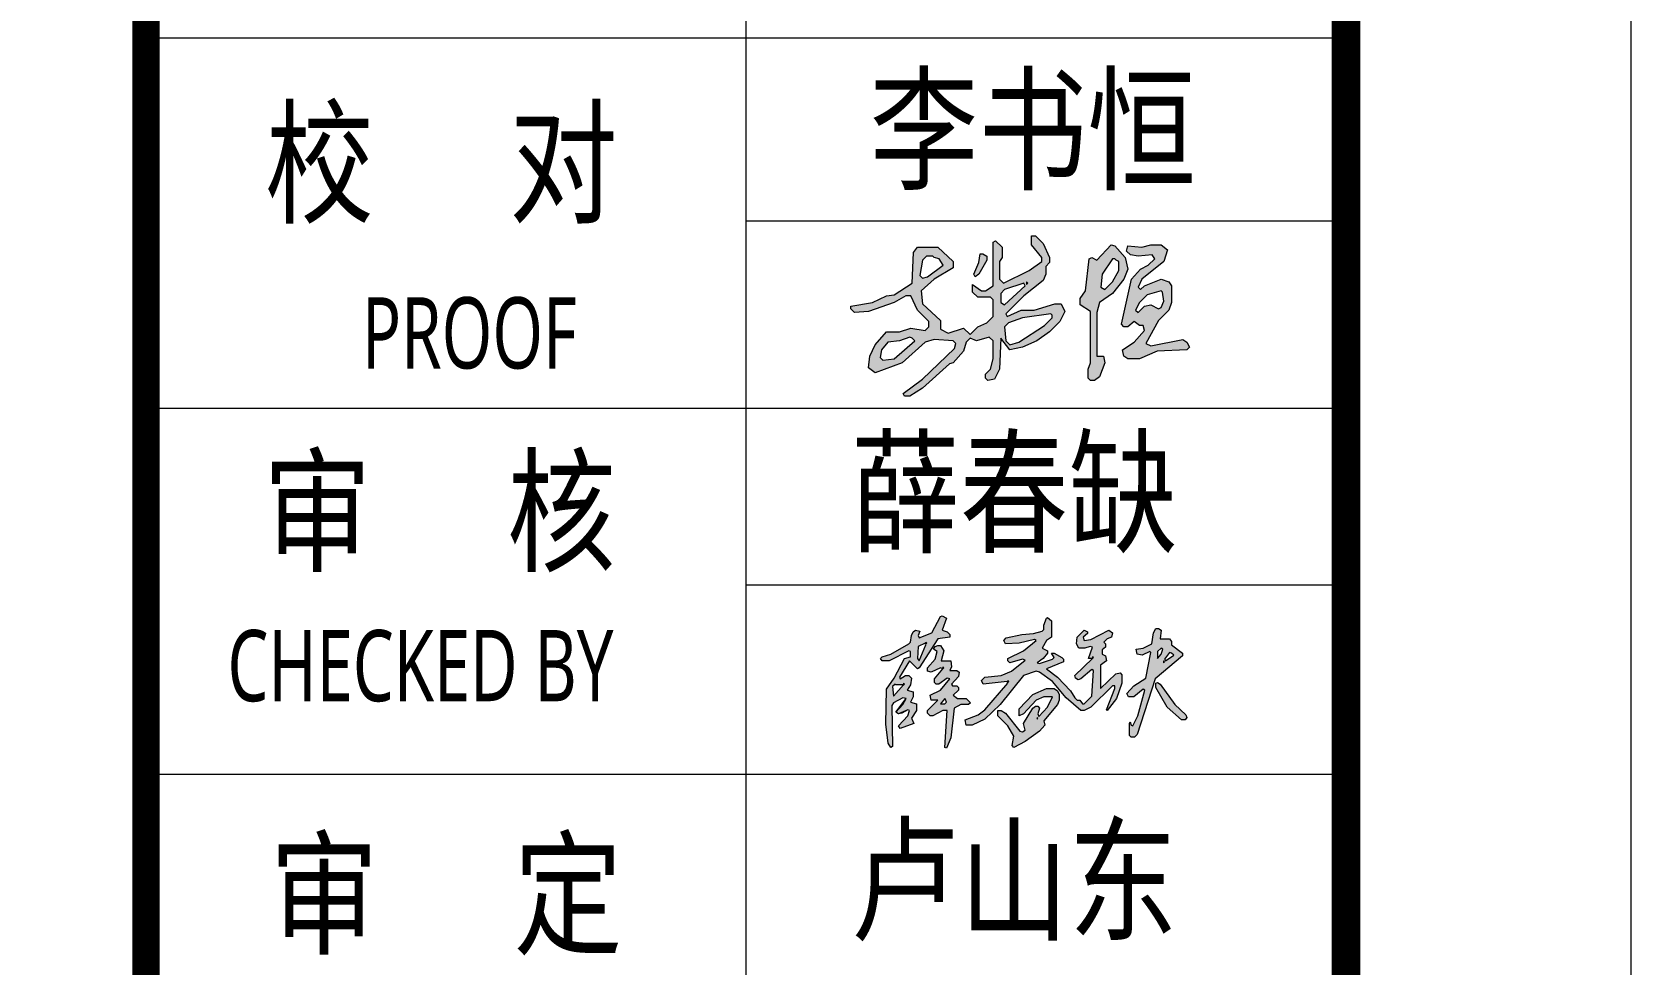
# Model space of a CAD drawing. Header units: inches. Extents: x -3272461 to -2504170, y 403793 to 1071042.
# Drawn here: x -2949116 to -2940702, y 721081 to 725988 of the extents above; entities that cross this region are included whole.
import ezdxf
from ezdxf.enums import TextEntityAlignment as Align

# ---------------------------------------------------------------- set-up
doc = ezdxf.new("R2010")
doc.units = ezdxf.units.IN
doc.header["$LTSCALE"] = 1000
doc.header["$MEASUREMENT"] = 0
doc.layers.get('0').update_dxf_attribs({"lineweight": 18})
doc.layers.add('0-TK', color=4, linetype='Continuous', lineweight=18)
doc.layers.add('PUB_TITLE', color=153, linetype='Continuous', lineweight=18)
doc.styles.add('-黑体', font='', dxfattribs={"width": 0.7})
doc.styles.get('-黑体').set_extended_font_data('微软雅黑')

msp = doc.modelspace()

# ---------------------------------------------------------------- hatches: boundary and pattern name
at = {"linetype": 'Continuous'}
h = msp.add_hatch(color=256, dxfattribs=at)
h.paths.add_polyline_path([(-2944484, 724375.3), (-2944497.5, 724382), (-2944551.5, 724361.8), (-2944612.2, 724355), (-2944646, 724314.5), (-2944652.7, 724274), (-2944639.2, 724260.5), (-2944578.5, 724267.3), (-2944470.5, 724361.8)], flags=0)
h.paths.add_polyline_path([(-2943748.2, 724496.8), (-2943755, 724503.5), (-2943903.5, 724483.3), (-2943977.7, 724456.3), (-2943998, 724436), (-2943991.2, 724361.8), (-2943971, 724341.5), (-2943923.7, 724355), (-2943788.7, 724442.8), (-2943748.2, 724483.3)], flags=0)
h.paths.add_polyline_path([(-2943167.7, 724618.3), (-2943174.5, 724625), (-2943248.7, 724604.8), (-2943289.2, 724564.3), (-2943309.5, 724523.8), (-2943296, 724510.3), (-2943262.2, 724544), (-2943228.5, 724550.8), (-2943188, 724530.5), (-2943174.5, 724537.3), (-2943161, 724571)], flags=0)
h.paths.add_polyline_path([(-2943890, 724652), (-2943896.7, 724665.5), (-2943998, 724631.8), (-2944018.2, 724611.5), (-2944018.2, 724564.3), (-2943998, 724550.8)], flags=0)
h.paths.add_polyline_path([(-2943876.5, 724665.5), (-2943883.2, 724672.3), (-2943883.2, 724658.8)], flags=0)
h.paths.add_polyline_path([(-2943410.7, 724787), (-2943417.5, 724793.8), (-2943431, 724793.8), (-2943485, 724712.8), (-2943491.7, 724645.3), (-2943471.5, 724631.8), (-2943431, 724672.3), (-2943397.2, 724733), (-2943397.2, 724780.3)], flags=0)
h.paths.add_polyline_path([(-2944369.2, 724800.5), (-2944376, 724807.3), (-2944409.7, 724807.3), (-2944430, 724787), (-2944443.5, 724706), (-2944430, 724692.5), (-2944403, 724699.3), (-2944322, 724760), (-2944342.2, 724793.8)], flags=0)
h.paths.add_polyline_path([(-2944126.2, 724820.8), (-2944112.7, 724820.8), (-2944092.5, 724807.3), (-2944092.5, 724787), (-2944133, 724712.8), (-2944153.2, 724699.3), (-2944160, 724712.8), (-2944133, 724773.5)], flags=0)
h.paths.add_polyline_path([(-2943228.5, 724868), (-2943174.5, 724868), (-2943140.7, 724841), (-2943161, 724780.3), (-2943275.7, 724685.8), (-2943296, 724645.3), (-2943282.5, 724631.8), (-2943262.2, 724652), (-2943174.5, 724685.8), (-2943134, 724672.3), (-2943120.5, 724652), (-2943120.5, 724564.3), (-2943134, 724523.8), (-2943188, 724469.8), (-2943255.5, 724348.3), (-2943228.5, 724334.8), (-2943059.7, 724368.5), (-2943039.5, 724355), (-2943026, 724328), (-2943039.5, 724314.5), (-2943194.7, 724307.8), (-2943289.2, 724267.3), (-2943350, 724267.3), (-2943370.2, 724280.8), (-2943377, 724314.5), (-2943316.2, 724355), (-2943262.2, 724415.8), (-2943269, 724442.8), (-2943289.2, 724442.8), (-2943316.2, 724463), (-2943350, 724436), (-2943370.2, 724436), (-2943383.7, 724449.5), (-2943329.7, 724685.8), (-2943282.5, 724739.8), (-2943242, 724760), (-2943208.2, 724793.8), (-2943221.7, 724814), (-2943296, 724807.3), (-2943336.5, 724814), (-2943356.7, 724834.3), (-2943350, 724861.3), (-2943275.7, 724854.5)], flags=0)
h.paths.add_polyline_path([(-2943437.7, 724868), (-2943417.5, 724861.3), (-2943363.5, 724800.5), (-2943350, 724739.8), (-2943370.2, 724685.8), (-2943431, 724611.5), (-2943498.5, 724564.3), (-2943512, 724510.3), (-2943512, 724280.8), (-2943478.2, 724280.8), (-2943471.5, 724247), (-2943498.5, 724172.8), (-2943525.5, 724152.5), (-2943545.7, 724152.5), (-2943559.2, 724166), (-2943559.2, 724213.3), (-2943545.7, 724247), (-2943545.7, 724517), (-2943599.7, 724550.8), (-2943599.7, 724584.5), (-2943572.7, 724625), (-2943552.5, 724793.8), (-2943539, 724800.5), (-2943512, 724787)], flags=0)
h.paths.add_polyline_path([(-2943856.2, 724915.3), (-2943836, 724915.3), (-2943795.5, 724874.8), (-2943761.7, 724800.5), (-2943761.7, 724773.5), (-2943782, 724753.3), (-2943782, 724712.8), (-2943795.5, 724679), (-2943896.7, 724598), (-2943991.2, 724503.5), (-2943984.5, 724490), (-2943910.2, 724523.8), (-2943842.7, 724523.8), (-2943734.7, 724557.5), (-2943701, 724557.5), (-2943680.7, 724517), (-2943707.7, 724463), (-2943761.7, 724409), (-2943829.2, 724361.8), (-2943903.5, 724328), (-2943971, 724314.5), (-2944018.2, 724375.3), (-2944025, 724213.3), (-2944052, 724159.3), (-2944085.7, 724152.5), (-2944099.2, 724166), (-2944099.2, 724186.3), (-2944072.2, 724213.3), (-2944058.7, 724267.3), (-2944058.7, 724361.8), (-2944079, 724382), (-2944146.5, 724361.8), (-2944180.2, 724375.3), (-2944200.5, 724355), (-2944214, 724307.8), (-2944268, 724247), (-2944288.2, 724240.3), (-2944430, 724112), (-2944497.5, 724071.5), (-2944524.5, 724071.5), (-2944531.2, 724085), (-2944430, 724159.3), (-2944261.2, 724321.3), (-2944254.5, 724348.3), (-2944268, 724361.8), (-2944369.2, 724368.5), (-2944416.5, 724355), (-2944538, 724247), (-2944679.7, 724193), (-2944713.5, 724220), (-2944706.7, 724280.8), (-2944679.7, 724341.5), (-2944619, 724409), (-2944551.5, 724409), (-2944490.7, 724429.3), (-2944416.5, 724415.8), (-2944396.2, 724436), (-2944396.2, 724463), (-2944457, 724523.8), (-2944490.7, 724598), (-2944517.7, 724598), (-2944578.5, 724564.3), (-2944713.5, 724517), (-2944787.7, 724510.3), (-2944808, 724530.5), (-2944808, 724544), (-2944693.2, 724564.3), (-2944619, 724598), (-2944578.5, 724604.8), (-2944484, 724665.5), (-2944477.2, 724827.5), (-2944457, 724854.5), (-2944349, 724854.5), (-2944268, 724780.3), (-2944268, 724746.5), (-2944369.2, 724685.8), (-2944436.7, 724625), (-2944430, 724557.5), (-2944335.5, 724469.8), (-2944335.5, 724422.5), (-2944295, 724402.3), (-2944214, 724429.3), (-2944180.2, 724395.5), (-2944139.7, 724436), (-2944092.5, 724456.3), (-2944058.7, 724490), (-2944058.7, 724577.8), (-2944072.2, 724591.3), (-2944139.7, 724591.3), (-2944166.7, 724618.3), (-2944166.7, 724658.8), (-2944119.5, 724625), (-2944099.2, 724625), (-2944058.7, 724652), (-2944058.7, 724881.5), (-2944045.2, 724888.3), (-2944011.5, 724854.5), (-2944011.5, 724800.5), (-2944025, 724780.3), (-2944025, 724685.8), (-2944004.7, 724665.5), (-2943869.7, 724733), (-2943802.2, 724780.3), (-2943802.2, 724800.5), (-2943856.2, 724868)], flags=0)
h = msp.add_hatch(color=256)
h.paths.add_polyline_path([(-2944412.3, 722762.1), (-2944416.8, 722771.1), (-2944452.8, 722753.1), (-2944457.3, 722690.1), (-2944448.3, 722676.6)], flags=0)
h.paths.add_polyline_path([(-2944335.8, 722910.6), (-2944326.8, 722915.1), (-2944304.3, 722901.6), (-2944326.8, 722838.6), (-2944299.8, 722829.6), (-2944286.3, 722816.1), (-2944286.3, 722802.6), (-2944349.3, 722793.6), (-2944448.3, 722640.6), (-2944457.3, 722636.1), (-2944497.8, 722676.6), (-2944551.8, 722591.1), (-2944547.3, 722582.1), (-2944520.3, 722600.1), (-2944502.3, 722600.1), (-2944488.8, 722586.6), (-2944493.3, 722550.6), (-2944511.3, 722523.6), (-2944479.8, 722514.6), (-2944479.8, 722487.6), (-2944493.3, 722460.6), (-2944461.8, 722451.6), (-2944461.8, 722415.6), (-2944488.8, 722375.1), (-2944475.3, 722348.1), (-2944547.3, 722321.1), (-2944556.3, 722334.6), (-2944506.8, 722388.6), (-2944497.8, 722415.6), (-2944506.8, 722420.1), (-2944538.3, 722402.1), (-2944556.3, 722397.6), (-2944569.8, 722406.6), (-2944533.8, 722447.1), (-2944515.8, 722478.6), (-2944533.8, 722483.1), (-2944583.3, 722456.1), (-2944592.3, 722442.6), (-2944587.8, 722226.6), (-2944596.8, 722222.1), (-2944610.3, 722244.6), (-2944623.8, 722343.6), (-2944619.3, 722528.1), (-2944578.8, 722586.6), (-2944524.8, 722690.1), (-2944493.3, 722699.1), (-2944493.3, 722726.1), (-2944502.3, 722730.6), (-2944605.8, 722676.6), (-2944641.8, 722676.6), (-2944650.8, 722690.1), (-2944641.8, 722699.1), (-2944596.8, 722712.6), (-2944502.3, 722766.6), (-2944493.3, 722775.6), (-2944488.8, 722811.6), (-2944479.8, 722829.6), (-2944466.3, 722838.6), (-2944443.8, 722834.1), (-2944452.8, 722811.6), (-2944448.3, 722798.1), (-2944380.8, 722825.1)], flags=0)
h.paths.add_polyline_path([(-2944569.8, 722550.6), (-2944574.3, 722555.1), (-2944587.8, 722541.6), (-2944583.3, 722492.1), (-2944529.3, 722550.6)], flags=0)
h.paths.add_polyline_path([(-2944349.3, 722757.6), (-2944335.8, 722757.6), (-2944317.8, 722730.6), (-2944331.3, 722676.6), (-2944281.8, 722676.6), (-2944277.3, 722645.1), (-2944286.3, 722627.1), (-2944250.3, 722627.1), (-2944236.8, 722618.1), (-2944241.3, 722595.6), (-2944277.3, 722555.1), (-2944272.8, 722546.1), (-2944250.3, 722546.1), (-2944241.3, 722537.1), (-2944241.3, 722523.6), (-2944268.3, 722496.6), (-2944245.8, 722478.6), (-2944200.8, 722478.6), (-2944178.3, 722456.1), (-2944187.3, 722447.1), (-2944227.8, 722447.1), (-2944263.8, 722429.1), (-2944281.8, 722271.6), (-2944304.3, 722217.6), (-2944313.3, 722222.1), (-2944299.8, 722415.6), (-2944322.3, 722415.6), (-2944376.3, 722388.6), (-2944389.8, 722388.6), (-2944403.3, 722402.1), (-2944403.3, 722415.6), (-2944349.3, 722469.6), (-2944385.3, 722469.6), (-2944389.8, 722496.6), (-2944335.8, 722523.6), (-2944286.3, 722582.1), (-2944299.8, 722586.6), (-2944344.8, 722555.1), (-2944358.3, 722555.1), (-2944367.3, 722564.1), (-2944367.3, 722582.1), (-2944322.3, 722636.1), (-2944335.8, 722640.6), (-2944385.3, 722618.1), (-2944403.3, 722622.6), (-2944403.3, 722640.6), (-2944362.8, 722685.6), (-2944353.8, 722726.1), (-2944371.8, 722739.6), (-2944362.8, 722753.1)], flags=0)
h.paths.add_polyline_path([(-2944308.8, 722474.1), (-2944313.3, 722478.6), (-2944335.8, 722451.6), (-2944313.3, 722451.6), (-2944304.3, 722460.6)], flags=0)
h.paths.add_polyline_path([(-2943777.8, 722901.6), (-2943773.3, 722906.1), (-2943750.8, 722888.1), (-2943750.8, 722802.6), (-2943777.8, 722784.6), (-2943800.3, 722744.1), (-2943773.3, 722730.6), (-2943773.3, 722717.1), (-2943795.8, 722690.1), (-2943827.3, 722667.6), (-2943813.8, 722663.1), (-2943746.3, 722685.6), (-2943737.3, 722694.6), (-2943750.8, 722717.1), (-2943737.3, 722717.1), (-2943696.8, 722694.6), (-2943687.8, 722685.6), (-2943687.8, 722672.1), (-2943777.8, 722636.1), (-2943719.3, 722591.1), (-2943651.8, 722519.1), (-2943629.3, 722483.1), (-2943615.8, 722469.6), (-2943602.3, 722469.6), (-2943588.8, 722451.6), (-2943579.8, 722451.6), (-2943539.3, 722492.1), (-2943530.3, 722627.1), (-2943539.3, 722631.6), (-2943597.8, 722582.1), (-2943611.3, 722577.6), (-2943624.8, 722586.6), (-2943629.3, 722600.1), (-2943534.8, 722690.1), (-2943557.3, 722690.1), (-2943534.8, 722748.6), (-2943548.3, 722753.1), (-2943575.3, 722744.1), (-2943606.8, 722744.1), (-2943620.3, 722766.6), (-2943615.8, 722802.6), (-2943579.8, 722838.6), (-2943561.8, 722829.6), (-2943561.8, 722820.6), (-2943584.3, 722802.6), (-2943579.8, 722784.6), (-2943543.8, 722789.1), (-2943449.3, 722838.6), (-2943431.3, 722825.1), (-2943435.8, 722802.6), (-2943458.3, 722793.6), (-2943476.3, 722775.6), (-2943467.3, 722766.6), (-2943467.3, 722748.6), (-2943485.3, 722735.1), (-2943485.3, 722712.6), (-2943467.3, 722703.6), (-2943462.8, 722676.6), (-2943494.3, 722654.1), (-2943494.3, 722532.6), (-2943413.3, 722609.1), (-2943390.8, 722613.6), (-2943381.8, 722604.6), (-2943381.8, 722559.6), (-2943408.8, 722478.6), (-2943458.3, 722415.6), (-2943462.8, 722420.1), (-2943417.8, 722532.6), (-2943417.8, 722546.1), (-2943431.3, 722546.1), (-2943543.8, 722433.6), (-2943579.8, 722415.6), (-2943597.8, 722415.6), (-2943674.3, 722483.1), (-2943746.3, 722568.6), (-2943813.8, 722618.1), (-2943831.8, 722622.6), (-2943899.3, 722600.1), (-2944020.8, 722447.1), (-2944101.8, 722370.6), (-2944169.3, 722339.1), (-2944200.8, 722339.1), (-2944205.3, 722366.1), (-2944137.8, 722393.1), (-2944101.8, 722420.1), (-2943980.3, 722559.6), (-2943984.8, 722568.6), (-2944110.8, 722555.1), (-2944119.8, 722573.1), (-2944101.8, 722591.1), (-2944016.3, 722600.1), (-2943962.3, 722622.6), (-2943890.3, 722681.1), (-2943903.8, 722685.6), (-2943971.3, 722667.6), (-2943980.3, 722676.6), (-2943980.3, 722690.1), (-2943899.3, 722730.6), (-2943831.8, 722784.6), (-2943840.8, 722789.1), (-2943921.8, 722771.1), (-2943993.8, 722766.6), (-2944002.8, 722784.6), (-2943989.3, 722798.1), (-2943908.3, 722816.1), (-2943845.3, 722820.6), (-2943800.3, 722834.1), (-2943791.3, 722843.1), (-2943791.3, 722865.6)], flags=0)
h.paths.add_polyline_path([(-2943777.8, 722532.6), (-2943737.3, 722532.6), (-2943719.3, 722519.1), (-2943710.3, 722501.1), (-2943710.3, 722469.6), (-2943719.3, 722447.1), (-2943791.3, 722361.6), (-2943786.8, 722339.1), (-2943813.8, 722307.6), (-2943890.3, 722253.6), (-2943948.8, 722222.1), (-2943957.8, 722231.1), (-2943948.8, 722280.6), (-2943980.3, 722334.6), (-2944034.3, 722388.6), (-2944034.3, 722415.6), (-2944016.3, 722415.6), (-2943993.8, 722402.1), (-2943917.3, 722307.6), (-2943903.8, 722303.1), (-2943890.3, 722312.1), (-2943899.3, 722348.1), (-2943849.8, 722429.1), (-2943836.3, 722438.1), (-2943822.8, 722438.1), (-2943813.8, 722429.1), (-2943822.8, 722397.6), (-2943818.3, 722384.1), (-2943773.3, 722433.6), (-2943746.3, 722487.6), (-2943791.3, 722487.6), (-2943831.8, 722469.6), (-2943899.3, 722397.6), (-2943921.8, 722388.6), (-2943921.8, 722424.6), (-2943849.8, 722501.1)], flags=0)
h.paths.add_polyline_path([(-2943201.8, 722847.6), (-2943188.3, 722847.6), (-2943174.8, 722838.6), (-2943179.3, 722793.6), (-2943129.8, 722793.6), (-2943120.8, 722780.1), (-2943120.8, 722762.1), (-2943062.3, 722717.1), (-2943062.3, 722703.6), (-2943206.3, 722582.1), (-2943300.8, 722289.6), (-2943314.3, 722276.1), (-2943332.3, 722276.1), (-2943341.3, 722285.1), (-2943341.3, 722348.1), (-2943336.8, 722357.1), (-2943332.3, 722339.1), (-2943323.3, 722334.6), (-2943296.3, 722388.6), (-2943260.3, 722523.6), (-2943269.3, 722528.1), (-2943318.8, 722487.6), (-2943345.8, 722487.6), (-2943354.8, 722505.6), (-2943318.8, 722546.1), (-2943255.8, 722586.6), (-2943228.8, 722721.6), (-2943233.3, 722726.1), (-2943273.8, 722708.1), (-2943300.8, 722712.6), (-2943305.3, 722739.6), (-2943269.3, 722744.1), (-2943224.3, 722766.6), (-2943215.3, 722825.1)], flags=0)
h.paths.add_polyline_path([(-2943201.8, 722559.6), (-2943192.8, 722564.1), (-2943179.3, 722555.1), (-2943102.8, 722447.1), (-2943044.3, 722393.1), (-2943039.8, 722379.6), (-2943048.8, 722366.1), (-2943066.8, 722366.1), (-2943143.3, 722433.6), (-2943201.8, 722537.1)], flags=0)
h.paths.add_polyline_path([(-2943120.8, 722717.1), (-2943129.8, 722721.6), (-2943156.8, 722685.6), (-2943152.3, 722676.6), (-2943107.3, 722708.1)], flags=0)
h.paths.add_polyline_path([(-2943165.8, 722739.6), (-2943174.8, 722744.1), (-2943192.8, 722726.1), (-2943192.8, 722690.1), (-2943174.8, 722712.6)], flags=0)

# ---------------------------------------------------------------- linework, layer by layer
for points in [[(-2943856.2, 724915.3), (-2943836, 724915.3), (-2943795.5, 724874.8), (-2943761.7, 724800.5), (-2943761.7, 724773.5), (-2943782, 724753.3), (-2943782, 724712.8), (-2943795.5, 724679), (-2943896.7, 724598), (-2943991.2, 724503.5), (-2943984.5, 724490), (-2943910.2, 724523.8), (-2943842.7, 724523.8), (-2943734.7, 724557.5), (-2943701, 724557.5), (-2943680.7, 724517), (-2943707.7, 724463), (-2943761.7, 724409), (-2943829.2, 724361.8), (-2943903.5, 724328), (-2943971, 724314.5), (-2944018.2, 724375.3), (-2944025, 724213.3), (-2944052, 724159.3), (-2944085.7, 724152.5), (-2944099.2, 724166), (-2944099.2, 724186.3), (-2944072.2, 724213.3), (-2944058.7, 724267.3), (-2944058.7, 724361.8), (-2944079, 724382), (-2944146.5, 724361.8), (-2944180.2, 724375.3), (-2944200.5, 724355), (-2944214, 724307.8), (-2944268, 724247), (-2944288.2, 724240.3), (-2944430, 724112), (-2944497.5, 724071.5), (-2944524.5, 724071.5), (-2944531.2, 724085), (-2944430, 724159.3), (-2944261.2, 724321.3), (-2944254.5, 724348.3), (-2944268, 724361.8), (-2944369.2, 724368.5), (-2944416.5, 724355), (-2944538, 724247), (-2944679.7, 724193), (-2944713.5, 724220), (-2944706.7, 724280.8), (-2944679.7, 724341.5), (-2944619, 724409), (-2944551.5, 724409), (-2944490.7, 724429.3), (-2944416.5, 724415.8), (-2944396.2, 724436), (-2944396.2, 724463), (-2944457, 724523.8), (-2944490.7, 724598), (-2944517.7, 724598), (-2944578.5, 724564.3), (-2944713.5, 724517), (-2944787.7, 724510.3), (-2944808, 724530.5), (-2944808, 724544), (-2944693.2, 724564.3), (-2944619, 724598), (-2944578.5, 724604.8), (-2944484, 724665.5), (-2944477.2, 724827.5), (-2944457, 724854.5), (-2944349, 724854.5), (-2944268, 724780.3), (-2944268, 724746.5), (-2944369.2, 724685.8), (-2944436.7, 724625), (-2944430, 724557.5), (-2944335.5, 724469.8), (-2944335.5, 724422.5), (-2944295, 724402.3), (-2944214, 724429.3), (-2944180.2, 724395.5), (-2944139.7, 724436), (-2944092.5, 724456.3), (-2944058.7, 724490), (-2944058.7, 724577.8), (-2944072.2, 724591.3), (-2944139.7, 724591.3), (-2944166.7, 724618.3), (-2944166.7, 724658.8), (-2944119.5, 724625), (-2944099.2, 724625), (-2944058.7, 724652), (-2944058.7, 724881.5), (-2944045.2, 724888.3), (-2944011.5, 724854.5), (-2944011.5, 724800.5), (-2944025, 724780.3), (-2944025, 724685.8), (-2944004.7, 724665.5), (-2943869.7, 724733), (-2943802.2, 724780.3), (-2943802.2, 724800.5), (-2943856.2, 724868), (-2943856.2, 724915.3)], [(-2943437.7, 724868), (-2943417.5, 724861.3), (-2943363.5, 724800.5), (-2943350, 724739.8), (-2943370.2, 724685.8), (-2943431, 724611.5), (-2943498.5, 724564.3), (-2943512, 724510.3), (-2943512, 724280.8), (-2943478.2, 724280.8), (-2943471.5, 724247), (-2943498.5, 724172.8), (-2943525.5, 724152.5), (-2943545.7, 724152.5), (-2943559.2, 724166), (-2943559.2, 724213.3), (-2943545.7, 724247), (-2943545.7, 724517), (-2943599.7, 724550.8), (-2943599.7, 724584.5), (-2943572.7, 724625), (-2943552.5, 724793.8), (-2943539, 724800.5), (-2943512, 724787), (-2943437.7, 724868)], [(-2943228.5, 724868), (-2943174.5, 724868), (-2943140.7, 724841), (-2943161, 724780.3), (-2943275.7, 724685.8), (-2943296, 724645.3), (-2943282.5, 724631.8), (-2943262.2, 724652), (-2943174.5, 724685.8), (-2943134, 724672.3), (-2943120.5, 724652), (-2943120.5, 724564.3), (-2943134, 724523.8), (-2943188, 724469.8), (-2943255.5, 724348.3), (-2943228.5, 724334.8), (-2943059.7, 724368.5), (-2943039.5, 724355), (-2943026, 724328), (-2943039.5, 724314.5), (-2943194.7, 724307.8), (-2943289.2, 724267.3), (-2943350, 724267.3), (-2943370.2, 724280.8), (-2943377, 724314.5), (-2943316.2, 724355), (-2943262.2, 724415.8), (-2943269, 724442.8), (-2943289.2, 724442.8), (-2943316.2, 724463), (-2943350, 724436), (-2943370.2, 724436), (-2943383.7, 724449.5), (-2943329.7, 724685.8), (-2943282.5, 724739.8), (-2943242, 724760), (-2943208.2, 724793.8), (-2943221.7, 724814), (-2943296, 724807.3), (-2943336.5, 724814), (-2943356.7, 724834.3), (-2943350, 724861.3), (-2943275.7, 724854.5), (-2943228.5, 724868)], [(-2944369.2, 724800.5), (-2944376, 724807.3), (-2944409.7, 724807.3), (-2944430, 724787), (-2944443.5, 724706), (-2944430, 724692.5), (-2944403, 724699.3), (-2944322, 724760), (-2944342.2, 724793.8), (-2944369.2, 724800.5)], [(-2944126.2, 724820.8), (-2944112.7, 724820.8), (-2944092.5, 724807.3), (-2944092.5, 724787), (-2944133, 724712.8), (-2944153.2, 724699.3), (-2944160, 724712.8), (-2944133, 724773.5), (-2944126.2, 724820.8)], [(-2943410.7, 724787), (-2943417.5, 724793.8), (-2943431, 724793.8), (-2943485, 724712.8), (-2943491.7, 724645.3), (-2943471.5, 724631.8), (-2943431, 724672.3), (-2943397.2, 724733), (-2943397.2, 724780.3), (-2943410.7, 724787)], [(-2943890, 724652), (-2943896.7, 724665.5), (-2943998, 724631.8), (-2944018.2, 724611.5), (-2944018.2, 724564.3), (-2943998, 724550.8), (-2943890, 724652)], [(-2943876.5, 724665.5), (-2943883.2, 724672.3), (-2943883.2, 724658.8), (-2943876.5, 724665.5)], [(-2943167.7, 724618.3), (-2943174.5, 724625), (-2943248.7, 724604.8), (-2943289.2, 724564.3), (-2943309.5, 724523.8), (-2943296, 724510.3), (-2943262.2, 724544), (-2943228.5, 724550.8), (-2943188, 724530.5), (-2943174.5, 724537.3), (-2943161, 724571), (-2943167.7, 724618.3)], [(-2943748.2, 724496.8), (-2943755, 724503.5), (-2943903.5, 724483.3), (-2943977.7, 724456.3), (-2943998, 724436), (-2943991.2, 724361.8), (-2943971, 724341.5), (-2943923.7, 724355), (-2943788.7, 724442.8), (-2943748.2, 724483.3), (-2943748.2, 724496.8)], [(-2944484, 724375.3), (-2944497.5, 724382), (-2944551.5, 724361.8), (-2944612.2, 724355), (-2944646, 724314.5), (-2944652.7, 724274), (-2944639.2, 724260.5), (-2944578.5, 724267.3), (-2944470.5, 724361.8), (-2944484, 724375.3)], [(-2944335.8, 722910.6), (-2944326.8, 722915.1), (-2944304.3, 722901.6), (-2944326.8, 722838.6), (-2944299.8, 722829.6), (-2944286.3, 722816.1), (-2944286.3, 722802.6), (-2944349.3, 722793.6), (-2944448.3, 722640.6), (-2944457.3, 722636.1), (-2944497.8, 722676.6), (-2944551.8, 722591.1), (-2944547.3, 722582.1), (-2944520.3, 722600.1), (-2944502.3, 722600.1), (-2944488.8, 722586.6), (-2944493.3, 722550.6), (-2944511.3, 722523.6), (-2944479.8, 722514.6), (-2944479.8, 722487.6), (-2944493.3, 722460.6), (-2944461.8, 722451.6), (-2944461.8, 722415.6), (-2944488.8, 722375.1), (-2944475.3, 722348.1), (-2944547.3, 722321.1), (-2944556.3, 722334.6), (-2944506.8, 722388.6), (-2944497.8, 722415.6), (-2944506.8, 722420.1), (-2944556.3, 722397.6), (-2944569.8, 722406.6), (-2944515.8, 722478.6), (-2944533.8, 722483.1), (-2944583.3, 722456.1), (-2944592.3, 722442.6), (-2944587.8, 722226.6), (-2944596.8, 722222.1), (-2944610.3, 722244.6), (-2944623.8, 722343.6), (-2944619.3, 722528.1), (-2944578.8, 722586.6), (-2944524.8, 722690.1), (-2944493.3, 722699.1), (-2944493.3, 722726.1), (-2944502.3, 722730.6), (-2944605.8, 722676.6), (-2944641.8, 722676.6), (-2944650.8, 722690.1), (-2944641.8, 722699.1), (-2944596.8, 722712.6), (-2944502.3, 722766.6), (-2944493.3, 722775.6), (-2944488.8, 722811.6), (-2944479.8, 722829.6), (-2944466.3, 722838.6), (-2944443.8, 722834.1), (-2944452.8, 722811.6), (-2944448.3, 722798.1), (-2944380.8, 722825.1), (-2944335.8, 722910.6)], [(-2944335.8, 722910.6), (-2944326.8, 722915.1), (-2944304.3, 722901.6), (-2944326.8, 722838.6), (-2944299.8, 722829.6), (-2944286.3, 722816.1), (-2944286.3, 722802.6), (-2944349.3, 722793.6), (-2944448.3, 722640.6), (-2944457.3, 722636.1), (-2944497.8, 722676.6), (-2944551.8, 722591.1), (-2944547.3, 722582.1), (-2944520.3, 722600.1), (-2944502.3, 722600.1), (-2944488.8, 722586.6), (-2944493.3, 722550.6), (-2944511.3, 722523.6), (-2944479.8, 722514.6), (-2944479.8, 722487.6), (-2944493.3, 722460.6), (-2944461.8, 722451.6), (-2944461.8, 722415.6), (-2944488.8, 722375.1), (-2944475.3, 722348.1), (-2944547.3, 722321.1), (-2944556.3, 722334.6), (-2944506.8, 722388.6), (-2944497.8, 722415.6), (-2944506.8, 722420.1), (-2944538.3, 722402.1), (-2944556.3, 722397.6), (-2944569.8, 722406.6), (-2944533.8, 722447.1), (-2944515.8, 722478.6), (-2944533.8, 722483.1), (-2944583.3, 722456.1), (-2944592.3, 722442.6), (-2944587.8, 722226.6), (-2944596.8, 722222.1), (-2944610.3, 722244.6), (-2944623.8, 722343.6), (-2944619.3, 722528.1), (-2944578.8, 722586.6), (-2944524.8, 722690.1), (-2944493.3, 722699.1), (-2944493.3, 722726.1), (-2944502.3, 722730.6), (-2944605.8, 722676.6), (-2944641.8, 722676.6), (-2944650.8, 722690.1), (-2944641.8, 722699.1), (-2944596.8, 722712.6), (-2944502.3, 722766.6), (-2944493.3, 722775.6), (-2944488.8, 722811.6), (-2944479.8, 722829.6), (-2944466.3, 722838.6), (-2944443.8, 722834.1), (-2944452.8, 722811.6), (-2944448.3, 722798.1), (-2944380.8, 722825.1), (-2944335.8, 722910.6)], [(-2943777.8, 722901.6), (-2943773.3, 722906.1), (-2943750.8, 722888.1), (-2943750.8, 722802.6), (-2943777.8, 722784.6), (-2943800.3, 722744.1), (-2943773.3, 722730.6), (-2943773.3, 722717.1), (-2943795.8, 722690.1), (-2943827.3, 722667.6), (-2943813.8, 722663.1), (-2943746.3, 722685.6), (-2943737.3, 722694.6), (-2943750.8, 722717.1), (-2943737.3, 722717.1), (-2943696.8, 722694.6), (-2943687.8, 722685.6), (-2943687.8, 722672.1), (-2943777.8, 722636.1), (-2943719.3, 722591.1), (-2943651.8, 722519.1), (-2943629.3, 722483.1), (-2943615.8, 722469.6), (-2943602.3, 722469.6), (-2943588.8, 722451.6), (-2943579.8, 722451.6), (-2943539.3, 722492.1), (-2943530.3, 722627.1), (-2943539.3, 722631.6), (-2943597.8, 722582.1), (-2943611.3, 722577.6), (-2943624.8, 722586.6), (-2943629.3, 722600.1), (-2943534.8, 722690.1), (-2943557.3, 722690.1), (-2943534.8, 722748.6), (-2943548.3, 722753.1), (-2943575.3, 722744.1), (-2943606.8, 722744.1), (-2943620.3, 722766.6), (-2943615.8, 722802.6), (-2943579.8, 722838.6), (-2943561.8, 722829.6), (-2943561.8, 722820.6), (-2943584.3, 722802.6), (-2943579.8, 722784.6), (-2943543.8, 722789.1), (-2943449.3, 722838.6), (-2943431.3, 722825.1), (-2943435.8, 722802.6), (-2943458.3, 722793.6), (-2943476.3, 722775.6), (-2943467.3, 722766.6), (-2943467.3, 722748.6), (-2943485.3, 722735.1), (-2943485.3, 722712.6), (-2943467.3, 722703.6), (-2943462.8, 722676.6), (-2943494.3, 722654.1), (-2943494.3, 722532.6), (-2943413.3, 722609.1), (-2943390.8, 722613.6), (-2943381.8, 722604.6), (-2943381.8, 722559.6), (-2943408.8, 722478.6), (-2943458.3, 722415.6), (-2943462.8, 722420.1), (-2943417.8, 722532.6), (-2943417.8, 722546.1), (-2943431.3, 722546.1), (-2943543.8, 722433.6), (-2943579.8, 722415.6), (-2943597.8, 722415.6), (-2943674.3, 722483.1), (-2943746.3, 722568.6), (-2943813.8, 722618.1), (-2943831.8, 722622.6), (-2943899.3, 722600.1), (-2944020.8, 722447.1), (-2944101.8, 722370.6), (-2944169.3, 722339.1), (-2944200.8, 722339.1), (-2944205.3, 722366.1), (-2944137.8, 722393.1), (-2944101.8, 722420.1), (-2943980.3, 722559.6), (-2943984.8, 722568.6), (-2944110.8, 722555.1), (-2944119.8, 722573.1), (-2944101.8, 722591.1), (-2944016.3, 722600.1), (-2943962.3, 722622.6), (-2943890.3, 722681.1), (-2943903.8, 722685.6), (-2943971.3, 722667.6), (-2943980.3, 722676.6), (-2943980.3, 722690.1), (-2943899.3, 722730.6), (-2943831.8, 722784.6), (-2943840.8, 722789.1), (-2943921.8, 722771.1), (-2943993.8, 722766.6), (-2944002.8, 722784.6), (-2943989.3, 722798.1), (-2943908.3, 722816.1), (-2943845.3, 722820.6), (-2943800.3, 722834.1), (-2943791.3, 722843.1), (-2943791.3, 722865.6), (-2943777.8, 722901.6)], [(-2943777.8, 722901.6), (-2943773.3, 722906.1), (-2943750.8, 722888.1), (-2943750.8, 722802.6), (-2943777.8, 722784.6), (-2943800.3, 722744.1), (-2943773.3, 722730.6), (-2943773.3, 722717.1), (-2943795.8, 722690.1), (-2943827.3, 722667.6), (-2943813.8, 722663.1), (-2943746.3, 722685.6), (-2943737.3, 722694.6), (-2943750.8, 722717.1), (-2943737.3, 722717.1), (-2943696.8, 722694.6), (-2943687.8, 722685.6), (-2943687.8, 722672.1), (-2943777.8, 722636.1), (-2943719.3, 722591.1), (-2943651.8, 722519.1), (-2943629.3, 722483.1), (-2943615.8, 722469.6), (-2943602.3, 722469.6), (-2943588.8, 722451.6), (-2943579.8, 722451.6), (-2943539.3, 722492.1), (-2943530.3, 722627.1), (-2943539.3, 722631.6), (-2943597.8, 722582.1), (-2943611.3, 722577.6), (-2943624.8, 722586.6), (-2943629.3, 722600.1), (-2943534.8, 722690.1), (-2943557.3, 722690.1), (-2943534.8, 722748.6), (-2943548.3, 722753.1), (-2943575.3, 722744.1), (-2943606.8, 722744.1), (-2943620.3, 722766.6), (-2943615.8, 722802.6), (-2943579.8, 722838.6), (-2943561.8, 722829.6), (-2943561.8, 722820.6), (-2943584.3, 722802.6), (-2943579.8, 722784.6), (-2943543.8, 722789.1), (-2943449.3, 722838.6), (-2943431.3, 722825.1), (-2943435.8, 722802.6), (-2943458.3, 722793.6), (-2943476.3, 722775.6), (-2943467.3, 722766.6), (-2943467.3, 722748.6), (-2943485.3, 722735.1), (-2943485.3, 722712.6), (-2943467.3, 722703.6), (-2943462.8, 722676.6), (-2943494.3, 722654.1), (-2943494.3, 722532.6), (-2943413.3, 722609.1), (-2943390.8, 722613.6), (-2943381.8, 722604.6), (-2943381.8, 722559.6), (-2943408.8, 722478.6), (-2943458.3, 722415.6), (-2943462.8, 722420.1), (-2943417.8, 722532.6), (-2943417.8, 722546.1), (-2943431.3, 722546.1), (-2943543.8, 722433.6), (-2943579.8, 722415.6), (-2943597.8, 722415.6), (-2943674.3, 722483.1), (-2943746.3, 722568.6), (-2943813.8, 722618.1), (-2943831.8, 722622.6), (-2943899.3, 722600.1), (-2944020.8, 722447.1), (-2944101.8, 722370.6), (-2944169.3, 722339.1), (-2944200.8, 722339.1), (-2944205.3, 722366.1), (-2944137.8, 722393.1), (-2944101.8, 722420.1), (-2943980.3, 722559.6), (-2943984.8, 722568.6), (-2944110.8, 722555.1), (-2944119.8, 722573.1), (-2944101.8, 722591.1), (-2944016.3, 722600.1), (-2943962.3, 722622.6), (-2943890.3, 722681.1), (-2943903.8, 722685.6), (-2943971.3, 722667.6), (-2943980.3, 722676.6), (-2943980.3, 722690.1), (-2943899.3, 722730.6), (-2943831.8, 722784.6), (-2943840.8, 722789.1), (-2943921.8, 722771.1), (-2943993.8, 722766.6), (-2944002.8, 722784.6), (-2943989.3, 722798.1), (-2943908.3, 722816.1), (-2943845.3, 722820.6), (-2943800.3, 722834.1), (-2943791.3, 722843.1), (-2943791.3, 722865.6), (-2943777.8, 722901.6)], [(-2943201.8, 722847.6), (-2943188.3, 722847.6), (-2943174.8, 722838.6), (-2943179.3, 722793.6), (-2943129.8, 722793.6), (-2943120.8, 722780.1), (-2943120.8, 722762.1), (-2943062.3, 722717.1), (-2943062.3, 722703.6), (-2943206.3, 722582.1), (-2943300.8, 722289.6), (-2943314.3, 722276.1), (-2943332.3, 722276.1), (-2943341.3, 722285.1), (-2943341.3, 722348.1), (-2943336.8, 722357.1), (-2943332.3, 722339.1), (-2943323.3, 722334.6), (-2943296.3, 722388.6), (-2943260.3, 722523.6), (-2943269.3, 722528.1), (-2943318.8, 722487.6), (-2943345.8, 722487.6), (-2943354.8, 722505.6), (-2943318.8, 722546.1), (-2943255.8, 722586.6), (-2943228.8, 722721.6), (-2943233.3, 722726.1), (-2943273.8, 722708.1), (-2943300.8, 722712.6), (-2943305.3, 722739.6), (-2943269.3, 722744.1), (-2943224.3, 722766.6), (-2943215.3, 722825.1), (-2943201.8, 722847.6)], [(-2943201.8, 722847.6), (-2943188.3, 722847.6), (-2943174.8, 722838.6), (-2943179.3, 722793.6), (-2943129.8, 722793.6), (-2943120.8, 722780.1), (-2943120.8, 722762.1), (-2943062.3, 722717.1), (-2943062.3, 722703.6), (-2943206.3, 722582.1), (-2943300.8, 722289.6), (-2943314.3, 722276.1), (-2943332.3, 722276.1), (-2943341.3, 722285.1), (-2943341.3, 722348.1), (-2943336.8, 722357.1), (-2943332.3, 722339.1), (-2943323.3, 722334.6), (-2943296.3, 722388.6), (-2943260.3, 722523.6), (-2943269.3, 722528.1), (-2943318.8, 722487.6), (-2943345.8, 722487.6), (-2943354.8, 722505.6), (-2943318.8, 722546.1), (-2943255.8, 722586.6), (-2943228.8, 722721.6), (-2943233.3, 722726.1), (-2943273.8, 722708.1), (-2943300.8, 722712.6), (-2943305.3, 722739.6), (-2943269.3, 722744.1), (-2943224.3, 722766.6), (-2943215.3, 722825.1), (-2943201.8, 722847.6)], [(-2944412.3, 722762.1), (-2944416.8, 722771.1), (-2944452.8, 722753.1), (-2944457.3, 722690.1), (-2944448.3, 722676.6), (-2944412.3, 722762.1)], [(-2944412.3, 722762.1), (-2944416.8, 722771.1), (-2944452.8, 722753.1), (-2944457.3, 722690.1), (-2944448.3, 722676.6), (-2944412.3, 722762.1)], [(-2944407.8, 722771.1), (-2944412.3, 722775.6), (-2944412.3, 722766.6), (-2944407.8, 722771.1)], [(-2944407.8, 722771.1), (-2944412.3, 722775.6), (-2944412.3, 722766.6), (-2944407.8, 722771.1)], [(-2944349.3, 722757.6), (-2944335.8, 722757.6), (-2944317.8, 722730.6), (-2944331.3, 722676.6), (-2944281.8, 722676.6), (-2944277.3, 722645.1), (-2944286.3, 722627.1), (-2944250.3, 722627.1), (-2944236.8, 722618.1), (-2944241.3, 722595.6), (-2944277.3, 722555.1), (-2944272.8, 722546.1), (-2944250.3, 722546.1), (-2944241.3, 722537.1), (-2944241.3, 722523.6), (-2944268.3, 722496.6), (-2944245.8, 722478.6), (-2944200.8, 722478.6), (-2944178.3, 722456.1), (-2944187.3, 722447.1), (-2944227.8, 722447.1), (-2944263.8, 722429.1), (-2944281.8, 722271.6), (-2944304.3, 722217.6), (-2944313.3, 722222.1), (-2944299.8, 722415.6), (-2944322.3, 722415.6), (-2944376.3, 722388.6), (-2944389.8, 722388.6), (-2944403.3, 722402.1), (-2944403.3, 722415.6), (-2944349.3, 722469.6), (-2944385.3, 722469.6), (-2944389.8, 722496.6), (-2944335.8, 722523.6), (-2944286.3, 722582.1), (-2944299.8, 722586.6), (-2944344.8, 722555.1), (-2944358.3, 722555.1), (-2944367.3, 722564.1), (-2944367.3, 722582.1), (-2944322.3, 722636.1), (-2944335.8, 722640.6), (-2944385.3, 722618.1), (-2944403.3, 722622.6), (-2944403.3, 722640.6), (-2944362.8, 722685.6), (-2944353.8, 722726.1), (-2944371.8, 722739.6), (-2944362.8, 722753.1), (-2944349.3, 722757.6)], [(-2944349.3, 722757.6), (-2944335.8, 722757.6), (-2944317.8, 722730.6), (-2944331.3, 722676.6), (-2944281.8, 722676.6), (-2944277.3, 722645.1), (-2944286.3, 722627.1), (-2944250.3, 722627.1), (-2944236.8, 722618.1), (-2944241.3, 722595.6), (-2944277.3, 722555.1), (-2944272.8, 722546.1), (-2944250.3, 722546.1), (-2944241.3, 722537.1), (-2944241.3, 722523.6), (-2944268.3, 722496.6), (-2944245.8, 722478.6), (-2944200.8, 722478.6), (-2944178.3, 722456.1), (-2944187.3, 722447.1), (-2944227.8, 722447.1), (-2944263.8, 722429.1), (-2944281.8, 722271.6), (-2944304.3, 722217.6), (-2944313.3, 722222.1), (-2944299.8, 722415.6), (-2944322.3, 722415.6), (-2944376.3, 722388.6), (-2944389.8, 722388.6), (-2944403.3, 722402.1), (-2944403.3, 722415.6), (-2944349.3, 722469.6), (-2944385.3, 722469.6), (-2944389.8, 722496.6), (-2944335.8, 722523.6), (-2944286.3, 722582.1), (-2944299.8, 722586.6), (-2944344.8, 722555.1), (-2944358.3, 722555.1), (-2944367.3, 722564.1), (-2944367.3, 722582.1), (-2944322.3, 722636.1), (-2944335.8, 722640.6), (-2944385.3, 722618.1), (-2944403.3, 722622.6), (-2944403.3, 722640.6), (-2944362.8, 722685.6), (-2944353.8, 722726.1), (-2944371.8, 722739.6), (-2944362.8, 722753.1), (-2944349.3, 722757.6)], [(-2943165.8, 722739.6), (-2943174.8, 722744.1), (-2943192.8, 722726.1), (-2943192.8, 722690.1), (-2943174.8, 722712.6), (-2943165.8, 722739.6)], [(-2943165.8, 722739.6), (-2943174.8, 722744.1), (-2943192.8, 722726.1), (-2943192.8, 722690.1), (-2943174.8, 722712.6), (-2943165.8, 722739.6)], [(-2943120.8, 722717.1), (-2943129.8, 722721.6), (-2943156.8, 722685.6), (-2943152.3, 722676.6), (-2943107.3, 722708.1), (-2943120.8, 722717.1)], [(-2943120.8, 722717.1), (-2943129.8, 722721.6), (-2943156.8, 722685.6), (-2943152.3, 722676.6), (-2943107.3, 722708.1), (-2943120.8, 722717.1)], [(-2944317.8, 722640.6), (-2944322.3, 722645.1), (-2944322.3, 722636.1), (-2944317.8, 722640.6)], [(-2944317.8, 722640.6), (-2944322.3, 722645.1), (-2944322.3, 722636.1), (-2944317.8, 722640.6)], [(-2943530.3, 722694.6), (-2943534.8, 722699.1), (-2943534.8, 722690.1), (-2943530.3, 722694.6)], [(-2943530.3, 722694.6), (-2943534.8, 722699.1), (-2943534.8, 722690.1), (-2943530.3, 722694.6)], [(-2943156.8, 722672.1), (-2943161.3, 722676.6), (-2943161.3, 722667.6), (-2943156.8, 722672.1)], [(-2943156.8, 722672.1), (-2943161.3, 722676.6), (-2943161.3, 722667.6), (-2943156.8, 722672.1)], [(-2944569.8, 722550.6), (-2944574.3, 722555.1), (-2944587.8, 722541.6), (-2944583.3, 722492.1), (-2944529.3, 722550.6), (-2944569.8, 722550.6)], [(-2944569.8, 722550.6), (-2944574.3, 722555.1), (-2944587.8, 722541.6), (-2944583.3, 722492.1), (-2944529.3, 722550.6), (-2944569.8, 722550.6)], [(-2944524.8, 722555.1), (-2944529.3, 722559.6), (-2944529.3, 722550.6), (-2944524.8, 722555.1)], [(-2944524.8, 722555.1), (-2944529.3, 722559.6), (-2944529.3, 722550.6), (-2944524.8, 722555.1)], [(-2943975.8, 722568.6), (-2943980.3, 722573.1), (-2943980.3, 722564.1), (-2943975.8, 722568.6)], [(-2943975.8, 722568.6), (-2943980.3, 722573.1), (-2943980.3, 722564.1), (-2943975.8, 722568.6)], [(-2943201.8, 722559.6), (-2943192.8, 722564.1), (-2943179.3, 722555.1), (-2943102.8, 722447.1), (-2943044.3, 722393.1), (-2943039.8, 722379.6), (-2943048.8, 722366.1), (-2943066.8, 722366.1), (-2943143.3, 722433.6), (-2943201.8, 722537.1), (-2943201.8, 722559.6)], [(-2943201.8, 722559.6), (-2943192.8, 722564.1), (-2943179.3, 722555.1), (-2943102.8, 722447.1), (-2943044.3, 722393.1), (-2943039.8, 722379.6), (-2943048.8, 722366.1), (-2943066.8, 722366.1), (-2943143.3, 722433.6), (-2943201.8, 722537.1), (-2943201.8, 722559.6)], [(-2944308.8, 722474.1), (-2944313.3, 722478.6), (-2944335.8, 722451.6), (-2944313.3, 722451.6), (-2944304.3, 722460.6), (-2944308.8, 722474.1)], [(-2944308.8, 722474.1), (-2944313.3, 722478.6), (-2944335.8, 722451.6), (-2944313.3, 722451.6), (-2944304.3, 722460.6), (-2944308.8, 722474.1)], [(-2943777.8, 722532.6), (-2943737.3, 722532.6), (-2943719.3, 722519.1), (-2943710.3, 722501.1), (-2943710.3, 722469.6), (-2943719.3, 722447.1), (-2943791.3, 722361.6), (-2943786.8, 722339.1), (-2943813.8, 722307.6), (-2943890.3, 722253.6), (-2943948.8, 722222.1), (-2943957.8, 722231.1), (-2943948.8, 722280.6), (-2943980.3, 722334.6), (-2944034.3, 722388.6), (-2944034.3, 722415.6), (-2944016.3, 722415.6), (-2943993.8, 722402.1), (-2943917.3, 722307.6), (-2943903.8, 722303.1), (-2943890.3, 722312.1), (-2943899.3, 722348.1), (-2943849.8, 722429.1), (-2943836.3, 722438.1), (-2943822.8, 722438.1), (-2943813.8, 722429.1), (-2943822.8, 722397.6), (-2943818.3, 722384.1), (-2943773.3, 722433.6), (-2943746.3, 722487.6), (-2943791.3, 722487.6), (-2943831.8, 722469.6), (-2943899.3, 722397.6), (-2943921.8, 722388.6), (-2943921.8, 722424.6), (-2943849.8, 722501.1), (-2943777.8, 722532.6)], [(-2943777.8, 722532.6), (-2943737.3, 722532.6), (-2943719.3, 722519.1), (-2943710.3, 722501.1), (-2943710.3, 722469.6), (-2943719.3, 722447.1), (-2943791.3, 722361.6), (-2943786.8, 722339.1), (-2943813.8, 722307.6), (-2943890.3, 722253.6), (-2943948.8, 722222.1), (-2943957.8, 722231.1), (-2943948.8, 722280.6), (-2943980.3, 722334.6), (-2944034.3, 722388.6), (-2944034.3, 722415.6), (-2944016.3, 722415.6), (-2943993.8, 722402.1), (-2943917.3, 722307.6), (-2943903.8, 722303.1), (-2943890.3, 722312.1), (-2943899.3, 722348.1), (-2943849.8, 722429.1), (-2943836.3, 722438.1), (-2943822.8, 722438.1), (-2943813.8, 722429.1), (-2943822.8, 722397.6), (-2943818.3, 722384.1), (-2943773.3, 722433.6), (-2943746.3, 722487.6), (-2943791.3, 722487.6), (-2943831.8, 722469.6), (-2943899.3, 722397.6), (-2943921.8, 722388.6), (-2943921.8, 722424.6), (-2943849.8, 722501.1), (-2943777.8, 722532.6)], [(-2943822.8, 722375.1), (-2943827.3, 722379.6), (-2943827.3, 722370.6), (-2943822.8, 722375.1)], [(-2943822.8, 722375.1), (-2943827.3, 722379.6), (-2943827.3, 722370.6), (-2943822.8, 722375.1)]]:
    msp.add_lwpolyline(points, dxfattribs=at)
at = {"layer": '0-TK'}
msp.add_lwpolyline([(-2948516.4, 712630.6, 144, 144, 0), (-2948516.4, 772630.6, 144, 144, 0)], format="xyseb", dxfattribs=at)
at = {"layer": 'PUB_TITLE'}
for p, q in [((-2945359.3, 731806.8), (-2945359.3, 712630.6)), ((-2948516.4, 725956.8), (-2942202.2, 725956.8)), ((-2945359.3, 724994.2), (-2942202.2, 724994.2)), ((-2948516.4, 724006.8), (-2942202.2, 724006.8)), ((-2945359.3, 723077.9), (-2942202.2, 723077.9)), ((-2948516.4, 722080.6), (-2942202.2, 722080.6))]:
    msp.add_line(p, q, dxfattribs=at)
msp.add_lwpolyline([(-2940702.2, 711130.6), (-2940702.2, 774130.6), (-3029802.2, 774130.6), (-3029802.2, 711130.6)], close=True, dxfattribs=at)
msp.add_lwpolyline([(-2942202.2, 712630.6, 150, 150, 0), (-2942202.2, 772630.6, 150, 150, 0), (-3026052.2, 772630.6, 150, 150, 0), (-3026052.2, 712630.6, 150, 150, 0)], format="xyseb", close=True, dxfattribs=at)

# ---------------------------------------------------------------- texts
at = {"style": '-黑体'}
for s, height, width, p in [('李书恒', 525, 0.8, (-2944708.5, 725473.8)), ('PROOF', 375, 0.7, (-2947379.9, 724403.7)), ('薛春缺', 525, 0.8, (-2944807.6, 723563.5)), ('卢山东', 525, 0.8, (-2944807.6, 721522.1))]:
    msp.add_text(s, height=height, dxfattribs=dict(at, width=width)).set_placement(p, align=Align.MIDDLE_LEFT)
for s, insert, char_height, width, attachment_point in [('{\\W0.8;校     对}', (-2947890.3, 725269.5), 525, 2876.32, 4), ('{\\W0.8;审     核}', (-2947900.9, 723434.6), 525, 2848.416, 4), ('CHECKED BY', (-2948087.5, 722649.7), 375, 3164.086, 4), ('{\\W0.8;审     定}', (-2947865.1, 721126.3), 525, 2840.366, 7)]:
    msp.add_mtext(s, dxfattribs=dict(at, insert=insert, char_height=char_height, width=width, attachment_point=attachment_point))

doc.saveas('drawing.dxf')
